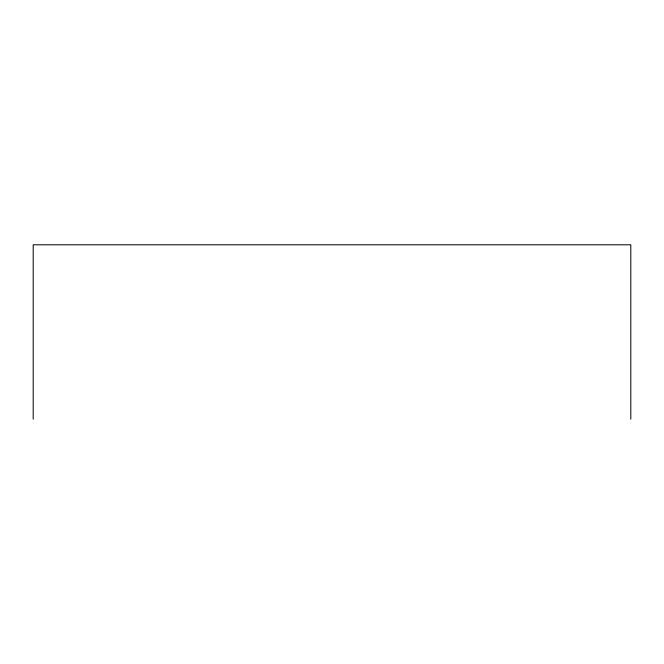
<?xml version="1.0" encoding="UTF-8"?>
<svg xmlns="http://www.w3.org/2000/svg" width="664" height="664" viewBox="0 0 664 664"><rect width="100%" height="100%" fill="white"/><g stroke="black" fill="none" stroke-linecap="round" stroke-linejoin="round"><path stroke-width="1" d="M630.8 419.2L630.8 244.8L33.2 244.8L33.2 419.2"/></g></svg>
